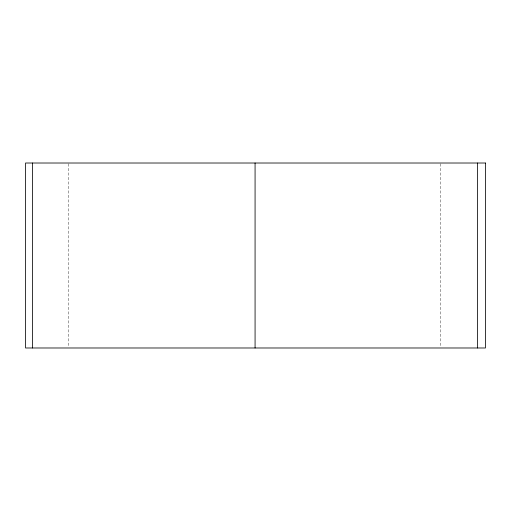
<?xml version="1.0" encoding="UTF-8"?>
<svg xmlns="http://www.w3.org/2000/svg" width="511" height="511" viewBox="0 0 511 511"><rect width="100%" height="100%" fill="white"/><g stroke="black" fill="none" stroke-linecap="round" stroke-linejoin="round"><path stroke-width="0.38" stroke-dasharray="2.56 1.92" d="M440.693 163.807L440.693 347.193M68.429 163.807L68.429 347.193"/><path stroke-width="0.77" d="M477.555 163.015L477.555 347.985M255.072 163.015L255.072 347.985M32.595 163.015L32.595 347.985M485.45 163.015L25.55 163.015L25.55 347.985L485.45 347.985L485.45 163.015"/></g></svg>
